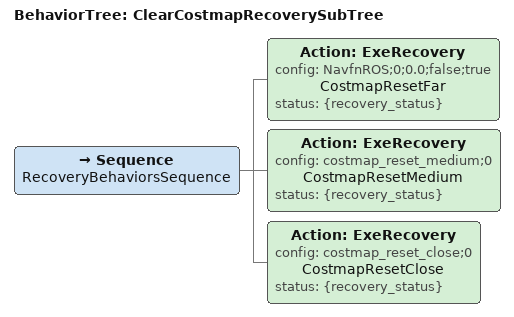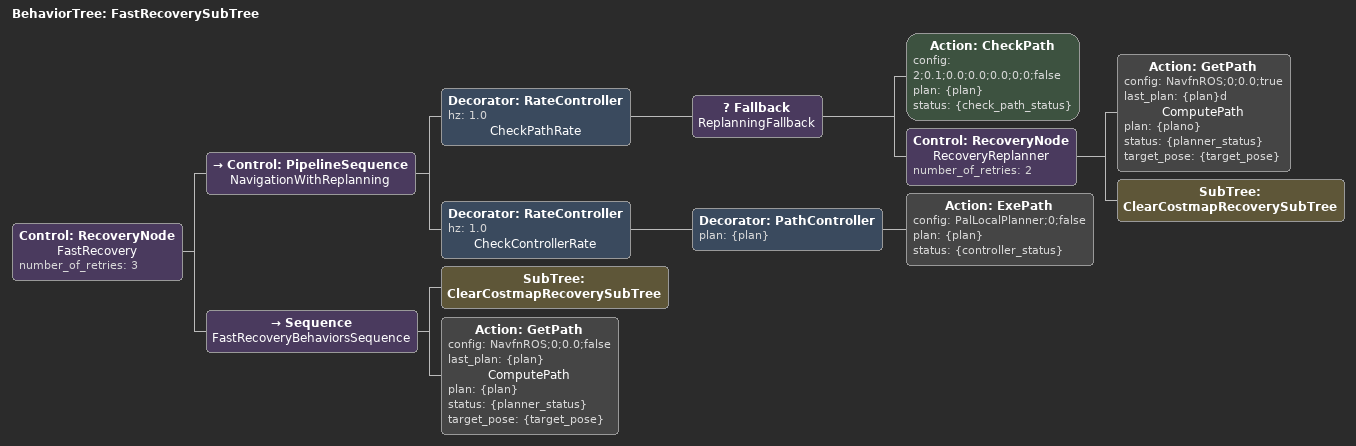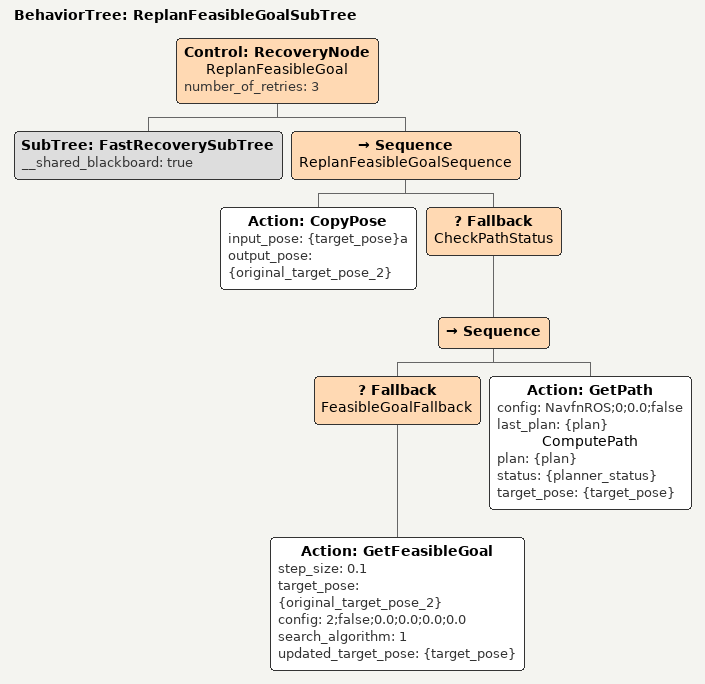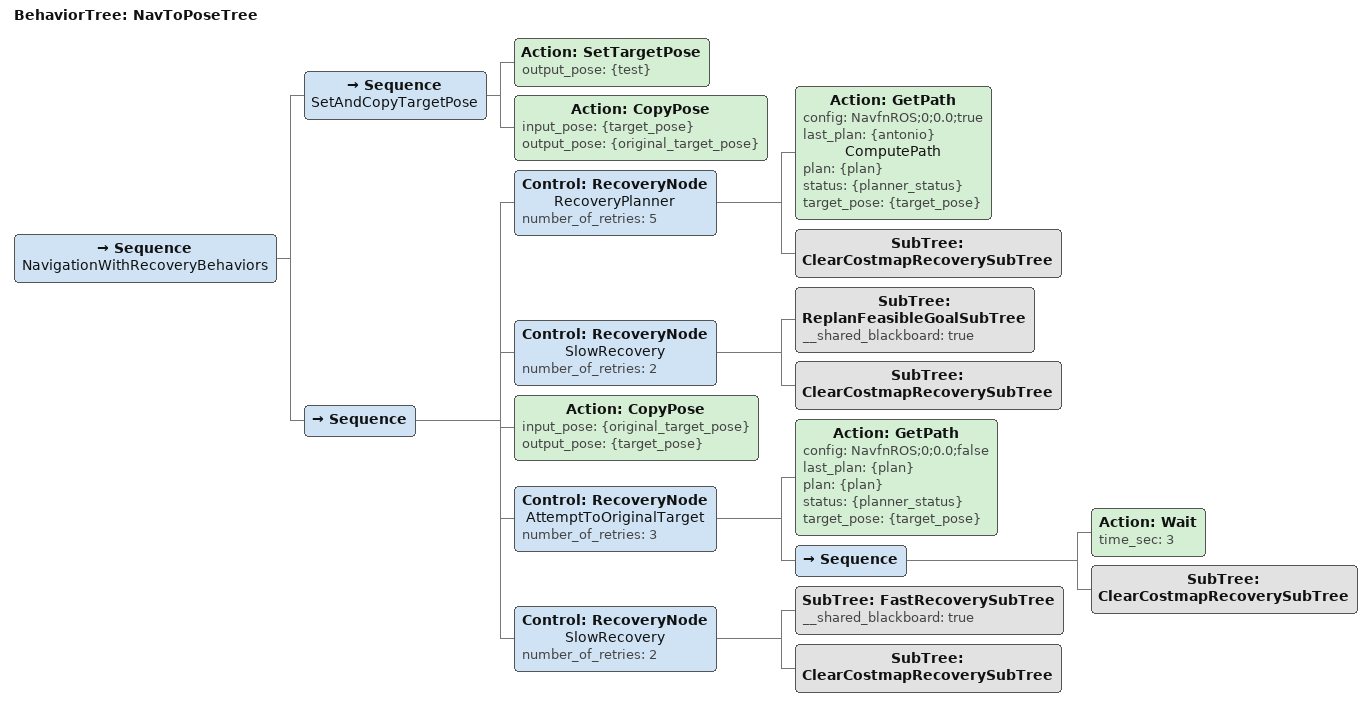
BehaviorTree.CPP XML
<?xml version="1.0"?>
<root main_tree_to_execute="NavToPoseTree">
    <BehaviorTree ID="ClearCostmapRecoverySubTree">
        <Sequence name="RecoveryBehaviorsSequence">
            <Action ID="ExeRecovery" config="NavfnROS;0;0.0;false;true" name="CostmapResetFar" status="{recovery_status}"/>
            <Action ID="ExeRecovery" config="costmap_reset_medium;0" name="CostmapResetMedium" status="{recovery_status}"/>
            <Action ID="ExeRecovery" config="costmap_reset_close;0" name="CostmapResetClose" status="{recovery_status}"/>
        </Sequence>
    </BehaviorTree>

    <BehaviorTree ID="FastRecoverySubTree">
        <Control ID="RecoveryNode" name="FastRecovery" number_of_retries="3">
        <Control ID="PipelineSequence" name="NavigationWithReplanning">
            <Decorator ID="RateController" hz="1.0" name="CheckPathRate">
                <Fallback name="ReplanningFallback">
                    <Action ID="CheckPath" config="2;0.1;0.0;0.0;0.0;0;0;false" plan="{plan}" status="{check_path_status}"/>
                    <Control ID="RecoveryNode" name="RecoveryReplanner" number_of_retries="2">
                        <Action ID="GetPath" config="NavfnROS;0;0.0;true" last_plan="{plan}d" name="ComputePath" plan="{plano}" status="{planner_status}" target_pose="{target_pose}"/>
                        <SubTree ID="ClearCostmapRecoverySubTree"/>
                    </Control>
                </Fallback>
            </Decorator>
            <Decorator ID="RateController" hz="1.0" name="CheckControllerRate">
                <Decorator ID="PathController" plan="{plan}">
                    <Action ID="ExePath" config="PalLocalPlanner;0;false" plan="{plan}" status="{controller_status}"/>

                </Decorator>
            </Decorator>
        </Control>
        <Sequence name="FastRecoveryBehaviorsSequence">
            <SubTree ID="ClearCostmapRecoverySubTree"/>
            <Action ID="GetPath" config="NavfnROS;0;0.0;false" last_plan="{plan}" name="ComputePath" plan="{plan}" status="{planner_status}" target_pose="{target_pose}"/>
        </Sequence>
    </Control>
    </BehaviorTree>

    <BehaviorTree ID="ReplanFeasibleGoalSubTree">
        <Control ID="RecoveryNode" name="ReplanFeasibleGoal" number_of_retries="3">
            <SubTree ID="FastRecoverySubTree" __shared_blackboard="true"/>
            <Sequence name="ReplanFeasibleGoalSequence">
                <Action ID="CopyPose" input_pose="{target_pose}a" output_pose="{original_target_pose_2}"/>
                <Fallback name="CheckPathStatus">
                    <Sequence>
                        <Fallback name="FeasibleGoalFallback">
                            <Action ID="GetFeasibleGoal" step_size="0.1" target_pose="{original_target_pose_2}" config="2;false;0.0;0.0;0.0;0.0" search_algorithm="1" updated_target_pose="{target_pose}"/>
                        </Fallback>
                        <Action ID="GetPath" config="NavfnROS;0;0.0;false" last_plan="{plan}" name="ComputePath" plan="{plan}" status="{planner_status}" target_pose="{target_pose}"/>
                    </Sequence>
                </Fallback>

            </Sequence>
        </Control>
    </BehaviorTree>

<BehaviorTree ID="NavToPoseTree">
        <Sequence name="NavigationWithRecoveryBehaviors">
            <Sequence name="SetAndCopyTargetPose">
                <Action ID="SetTargetPose" output_pose="{test}"/>
                <Action ID="CopyPose" input_pose="{target_pose}" output_pose="{original_target_pose}"/>
            </Sequence>
            <Sequence>
                <Control ID="RecoveryNode" name="RecoveryPlanner" number_of_retries="5">
                    <Action ID="GetPath" config="NavfnROS;0;0.0;true" last_plan="{antonio}" name="ComputePath" plan="{plan}" status="{planner_status}" target_pose="{target_pose}"/>
                    <SubTree ID="ClearCostmapRecoverySubTree"/>
                </Control>
                <Control ID="RecoveryNode" name="SlowRecovery" number_of_retries="2">
                    <SubTree ID="ReplanFeasibleGoalSubTree" __shared_blackboard="true"/>
                    <SubTree ID="ClearCostmapRecoverySubTree"/>
                </Control>
                <Action ID="CopyPose" input_pose="{original_target_pose}" output_pose="{target_pose}"/>
                <Control ID="RecoveryNode" name="AttemptToOriginalTarget" number_of_retries="3">
                    <Action ID="GetPath" config="NavfnROS;0;0.0;false" last_plan="{plan}" plan="{plan}" status="{planner_status}" target_pose="{target_pose}"/>
                    <Sequence>
                        <Action ID="Wait" time_sec="3"/>
                        <SubTree ID="ClearCostmapRecoverySubTree"/>
                    </Sequence>
                </Control>
                <Control ID="RecoveryNode" name="SlowRecovery" number_of_retries="2">
                    <SubTree ID="FastRecoverySubTree" __shared_blackboard="true"/>
                    <SubTree ID="ClearCostmapRecoverySubTree"/>
                </Control>
            </Sequence>
        </Sequence>
    </BehaviorTree>
</root>
